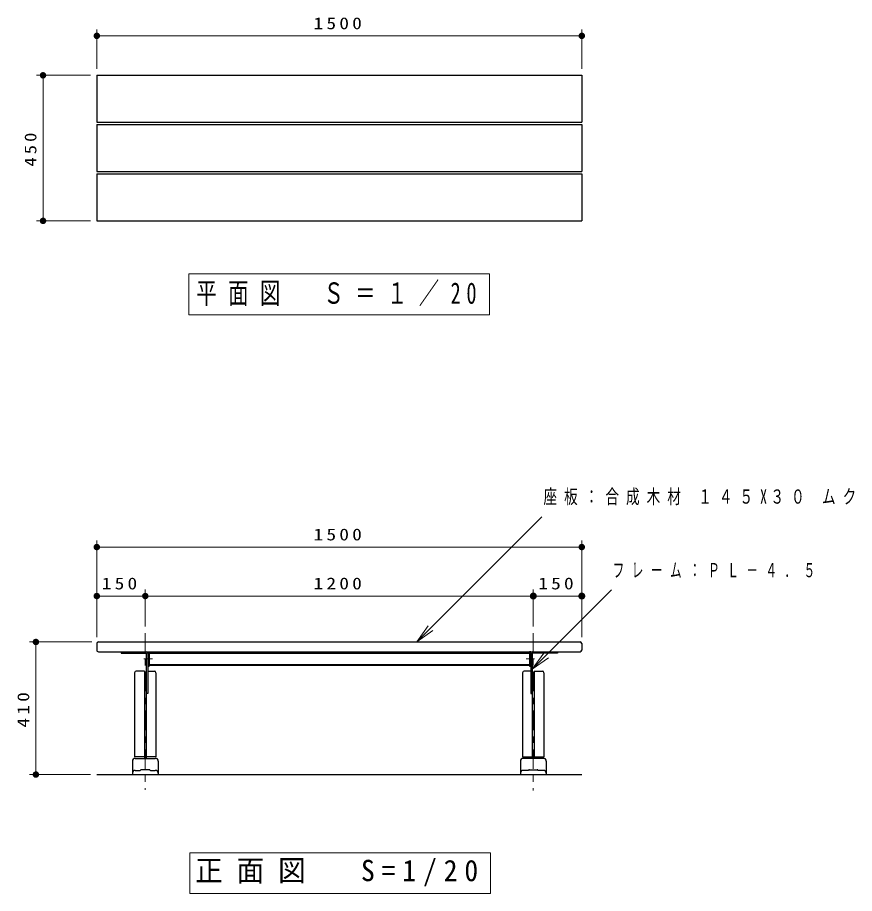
# Model space of a CAD drawing. Units: millimetres on the paper, scale 1:20. Extents: x -745 to 12, y -50 to 257.
# Drawn here: x -745.4 to -615.9, y 77.8 to 213.2 of the extents above; entities that cross this region are included whole.
import ezdxf

# ---------------------------------------------------------------- set-up
doc = ezdxf.new("R2010")
doc.units = ezdxf.units.MM
doc.linetypes.add('USER2', pattern=[6, 3, -1, 1, -1])
doc.layers.add('LY_1', color=7, linetype='Continuous', lineweight=25)
doc.styles.add('ＭＳ ゴシック', font='')
doc.styles.get('ＭＳ ゴシック').set_extended_font_data('MS Gothic')

# ---------------------------------------------------------------- blocks, each defined once
blk = doc.blocks.new('open_arrow')
at = {"color": 0, "linetype": 'Continuous', "lineweight": -2}
blk.add_lwpolyline([(7.5, 1.25), (0, 0), (7.5, -1.25)], dxfattribs=at)
blk = doc.blocks.new('filled_dot')
at = {"color": 0, "linetype": 'Continuous', "lineweight": -2, "const_width": 1.25}
blk.add_lwpolyline([(-0.625, 0, 1), (0.625, 0, 1)], format="xyb", close=True, dxfattribs=at)

msp = doc.modelspace()

# ---------------------------------------------------------------- linework, layer by layer
at = {"layer": 'LY_1', "lineweight": 13}
for p, q in [((-733.104, 205.276), (-733.104, 211.372)), ((-658.104, 205.276), (-658.104, 211.372)), ((-733.104, 210.372), (-658.104, 210.372)), ((-734.104, 204.276), (-742.421, 204.276)), ((-741.421, 181.776), (-741.421, 204.276)), ((-734.104, 181.776), (-742.421, 181.776)), ((-672.354, 173.568), (-718.854, 173.568)), ((-718.854, 173.568), (-718.854, 167.268)), ((-672.354, 167.268), (-672.354, 173.568)), ((-718.854, 167.268), (-672.354, 167.268)), ((-683.637, 116.668), (-664.284, 136.021)), ((-733.104, 117.418), (-733.104, 132.344)), ((-658.104, 117.418), (-658.104, 132.344)), ((-733.104, 131.344), (-658.104, 131.344)), ((-725.604, 119.051), (-725.604, 124.771)), ((-665.754, 112.461), (-653.491, 124.724)), ((-665.604, 119.051), (-665.604, 124.771)), ((-733.104, 123.771), (-725.604, 123.771)), ((-725.604, 123.771), (-665.604, 123.771)), ((-665.604, 123.771), (-658.104, 123.771)), ((-733.854, 116.668), (-743.526, 116.668)), ((-742.526, 96.168), (-742.526, 116.668)), ((-725.004, 113.175), (-666.204, 113.175)), ((-734.104, 96.168), (-743.526, 96.168)), ((-672.23, 84.086), (-718.73, 84.086)), ((-718.73, 84.086), (-718.73, 77.786)), ((-672.23, 77.786), (-672.23, 84.086)), ((-718.73, 77.786), (-672.23, 77.786))]:
    msp.add_line(p, q, dxfattribs=at)
at = {"layer": 'LY_1'}
for p, q in [((-733.104, 204.276), (-733.104, 197.026)), ((-733.104, 204.276), (-658.104, 204.276)), ((-658.104, 204.276), (-658.104, 197.026)), ((-733.104, 197.026), (-658.104, 197.026)), ((-733.104, 196.651), (-658.104, 196.651)), ((-733.104, 196.651), (-733.104, 189.401)), ((-658.104, 196.651), (-658.104, 189.401)), ((-733.104, 189.401), (-658.104, 189.401)), ((-733.104, 189.026), (-658.104, 189.026)), ((-733.104, 189.026), (-733.104, 181.776)), ((-658.104, 189.026), (-658.104, 181.776)), ((-733.104, 181.776), (-658.104, 181.776)), ((-732.854, 116.668), (-658.354, 116.668)), ((-733.104, 116.418), (-733.104, 115.418)), ((-732.854, 115.168), (-658.354, 115.168)), ((-729.342, 115.168), (-729.342, 114.943)), ((-725.229, 115.143), (-725.004, 115.143)), ((-725.229, 115.143), (-725.229, 108.712)), ((-725.004, 115.143), (-725.004, 112.943)), ((-696.704, 115.168), (-696.704, 114.943)), ((-694.504, 115.168), (-694.504, 114.943)), ((-665.979, 115.143), (-666.204, 115.143)), ((-666.204, 115.143), (-666.204, 112.943)), ((-665.979, 115.143), (-665.979, 108.712)), ((-661.867, 115.168), (-661.867, 114.943)), ((-658.104, 116.418), (-658.104, 115.418)), ((-729.342, 114.943), (-725.454, 114.943)), ((-725.454, 114.943), (-725.454, 98.668)), ((-725.004, 114.943), (-666.204, 114.943)), ((-665.754, 114.943), (-665.754, 98.668)), ((-661.867, 114.943), (-665.754, 114.943)), ((-725.229, 112.943), (-725.004, 112.943)), ((-725.004, 113.096), (-666.204, 113.096)), ((-666.204, 112.943), (-665.979, 112.943)), ((-727.254, 111.918), (-727.254, 98.918)), ((-725.754, 112.168), (-727.004, 112.168)), ((-725.754, 112.168), (-725.754, 98.668)), ((-725.454, 111.918), (-725.754, 111.918)), ((-725.229, 112.168), (-724.204, 112.168)), ((-723.954, 111.918), (-723.954, 98.918)), ((-667.254, 111.918), (-667.254, 98.918)), ((-665.979, 112.168), (-667.004, 112.168)), ((-665.754, 111.918), (-665.454, 111.918)), ((-665.454, 112.168), (-664.204, 112.168)), ((-665.454, 112.168), (-665.454, 98.668)), ((-663.954, 111.918), (-663.954, 98.918)), ((-725.229, 108.712), (-725.454, 108.712)), ((-665.979, 108.712), (-665.754, 108.712)), ((-725.754, 98.918), (-727.254, 98.918)), ((-723.954, 98.918), (-725.454, 98.918)), ((-667.254, 98.918), (-665.754, 98.918)), ((-665.454, 98.918), (-663.954, 98.918)), ((-727.604, 98.218), (-727.604, 96.168)), ((-727.154, 98.668), (-724.054, 98.668)), ((-723.604, 98.218), (-723.604, 96.168)), ((-667.604, 98.218), (-667.604, 96.168)), ((-664.054, 98.668), (-667.154, 98.668)), ((-663.604, 98.218), (-663.604, 96.168)), ((-733.104, 96.168), (-658.104, 96.168)), ((-727.604, 96.368), (-727.604, 96.168)), ((-727.154, 96.818), (-726.396, 96.818)), ((-726.283, 96.888), (-726.325, 96.847)), ((-724.954, 96.918), (-726.254, 96.918)), ((-724.883, 96.847), (-724.925, 96.888)), ((-724.813, 96.818), (-724.054, 96.818)), ((-723.604, 96.368), (-723.604, 96.168)), ((-667.604, 96.368), (-667.604, 96.168)), ((-666.395, 96.818), (-667.154, 96.818)), ((-666.325, 96.847), (-666.283, 96.888)), ((-666.254, 96.918), (-664.954, 96.918)), ((-664.925, 96.889), (-664.883, 96.847)), ((-664.054, 96.818), (-664.813, 96.818)), ((-663.604, 96.368), (-663.604, 96.168))]:
    msp.add_line(p, q, dxfattribs=at)
at = {"layer": 'LY_1', "linetype": 'USER2', "lineweight": 13}
for p, q in [((-725.604, 118.051), (-725.604, 93.819)), ((-665.604, 118.051), (-665.604, 93.728)), ((-725.811, 114.043), (-724.505, 114.043)), ((-665.397, 114.043), (-666.704, 114.043))]:
    msp.add_line(p, q, dxfattribs=at)
at = {"layer": 'LY_1'}
for centre, radius, start, end in [((-732.854, 116.418), 0.25, 90, 180), ((-658.354, 116.418), 0.25, 0, 90), ((-732.854, 115.418), 0.25, 179.99999, 270), ((-725.454, 114.943), 0.225, 0, 90), ((-665.754, 114.943), 0.225, 90, 180), ((-658.354, 115.418), 0.25, 270, 0), ((-727.004, 111.918), 0.25, 90, 180), ((-724.204, 111.918), 0.25, 0, 90), ((-667.004, 111.918), 0.25, 90, 180), ((-664.204, 111.918), 0.25, 0, 90), ((-727.154, 98.218), 0.45, 89.99998, 179.99996), ((-724.054, 98.218), 0.45, 0, 89.99998), ((-667.154, 98.218), 0.45, 90.00002, 180), ((-664.054, 98.218), 0.45, 0.00004, 90.00002), ((-727.154, 96.368), 0.45, 89.99998, 179.99996), ((-726.396, 96.918), 0.1, 269.99996, 315), ((-726.213, 96.818), 0.1, 89.99998, 134.99996), ((-724.996, 96.818), 0.1, 44.99995, 89.99998), ((-724.813, 96.918), 0.1, 224.99952, 269.99996), ((-724.054, 96.368), 0.45, 0, 89.99998), ((-667.154, 96.368), 0.45, 90.00002, 180), ((-666.395, 96.918), 0.1, 270.00004, 315.00048), ((-666.213, 96.818), 0.1, 90.00002, 135.00006), ((-664.995, 96.818), 0.1, 45.00004, 90.00002), ((-664.813, 96.918), 0.1, 225, 270.00004), ((-664.054, 96.368), 0.45, 0.00004, 90.00002)]:
    msp.add_arc(centre, radius, start, end, dxfattribs=at)

# ---------------------------------------------------------------- block references
at = {"layer": 'LY_1', "lineweight": 13, "xscale": 0.4, "yscale": 0.4}
for p in [(-733.104, 210.372), (-733.104, 131.344), (-733.104, 123.771)]:
    msp.add_blockref('filled_dot', p, dxfattribs=at)
at = {"layer": 'LY_1', "lineweight": 13}
for name, p, xscale, yscale, rotation in [('filled_dot', (-658.104, 210.372), 0.4, 0.4, 180), ('filled_dot', (-741.421, 204.276), 0.4, 0.4, 270), ('filled_dot', (-741.421, 181.776), 0.4, 0.4, 90), ('filled_dot', (-658.104, 131.344), 0.4, 0.4, 180), ('filled_dot', (-725.604, 123.771), 0.4, 0.4, 180), ('filled_dot', (-665.604, 123.771), 0.431, 0.431, 180), ('filled_dot', (-658.104, 123.771), 0.431, 0.431, 180), ('open_arrow', (-683.637, 116.668), 0.4, 0.4, 45), ('filled_dot', (-742.526, 116.668), 0.4, 0.4, 270), ('open_arrow', (-665.754, 112.461), 0.4, 0.4, 45), ('filled_dot', (-742.526, 96.168), 0.4, 0.4, 90)]:
    msp.add_blockref(name, p, dxfattribs=dict(at, xscale=xscale, yscale=yscale, rotation=rotation))

# ---------------------------------------------------------------- texts
at = {"layer": 'LY_1', "style": 'ＭＳ ゴシック'}
for s, insert, char_height, attachment_point in [('\\T1.33;\\W1.2;1500', (-695.604, 211.372), 1.833, 8), ('\\T1.56;\\W0.7;平面図\u3000Ｓ＝１／20', (-695.604, 170.418), 3.299, 5), ('\\T1.52;\\W0.7;座板：合成木材\\~１４５X３０\\~ムク', (-664.029, 139.021), 2.199, 4), ('\\T1.33;\\W1.2;1500', (-695.604, 132.344), 1.833, 8), ('\\T1.64;\\W0.6;フレーム：ＰＬ－４．５', (-653.323, 127.724), 2.199, 4), ('\\T1.33;\\W1.2;150', (-729.354, 124.771), 1.833, 8), ('\\T1.33;\\W1.2;1200', (-695.604, 124.771), 1.833, 8), ('\\T1.33;\\W1.2;150', (-661.854, 124.771), 1.833, 8), ('\\T1.5;\\W0.95;正面図\u3000S=1/20', (-695.48, 80.936), 3.299, 5)]:
    msp.add_mtext(s, dxfattribs=dict(at, insert=insert, char_height=char_height, attachment_point=attachment_point))
at = {"layer": 'LY_1', "char_height": 1.833, "attachment_point": 8, "rotation": 90, "style": 'ＭＳ ゴシック'}
for s, insert in [('\\T1.33;\\W1.15;450', (-742.421, 193.026)), ('\\T1.33;\\W1.2;410', (-743.526, 106.418))]:
    msp.add_mtext(s, dxfattribs=dict(at, insert=insert))

doc.saveas('drawing.dxf')
